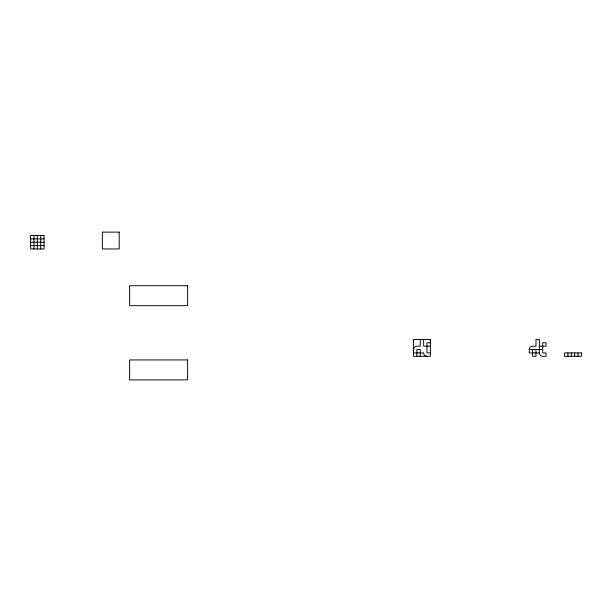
<?xml version="1.0" encoding="UTF-8"?>
<svg xmlns="http://www.w3.org/2000/svg" width="612" height="612" viewBox="0 0 612 612"><rect width="100%" height="100%" fill="white"/><g stroke="black" fill="none" stroke-linecap="round" stroke-linejoin="round"><path stroke-width="0.92" d="M430.366 339.438L430.366 356.283L413.528 356.283L413.528 339.438L430.366 339.438L430.343 342.812L427 342.812L427 352.917L430.366 352.917M30.6 238.871L44.072 238.871M30.6 242.237L44.072 242.237M30.6 245.611L44.072 245.611M430.366 346.178L423.634 346.178L423.634 339.438M539.348 346.178L546.065 346.178L546.065 342.812L542.722 342.812L542.722 352.917L546.088 352.917L546.088 356.283L542.722 356.283A3.366 3.366 0 0 1 539.348 352.917L539.348 339.438L535.982 339.438L535.982 346.178L532.616 346.178A3.366 3.366 0 0 0 529.242 349.544L529.242 352.917L539.348 352.917M529.242 349.544L542.722 349.544M413.528 352.917L423.634 352.917A3.366 3.366 0 0 0 427 356.283M578.011 352.917L578.034 356.283M574.66 352.917L574.66 356.283M571.294 352.917L571.294 356.283M567.928 352.917L567.928 356.283M535.982 349.544L535.982 356.283L532.616 356.283L532.616 349.544M420.26 339.438L420.26 346.178L416.894 346.201A3.343 3.343 0 0 0 413.551 349.544M420.26 356.283L420.26 349.544L416.894 349.544L416.894 356.283M40.706 235.452L40.706 248.977M37.34 235.452L37.34 248.977M33.966 235.452L33.966 248.977M119.187 232.109L102.342 232.132L102.365 248.954L119.21 248.931L119.187 232.109M44.072 235.452L30.6 235.452L30.6 248.977L44.072 248.977L44.072 235.452M187.624 285.735L129.606 285.735L129.606 305.686L187.624 305.686L187.624 285.735M581.4 352.917L564.555 352.917L564.555 356.283L581.4 356.283L581.377 352.917M187.624 359.933L129.606 359.933L129.606 379.891L187.624 379.891L187.624 359.933"/></g></svg>
